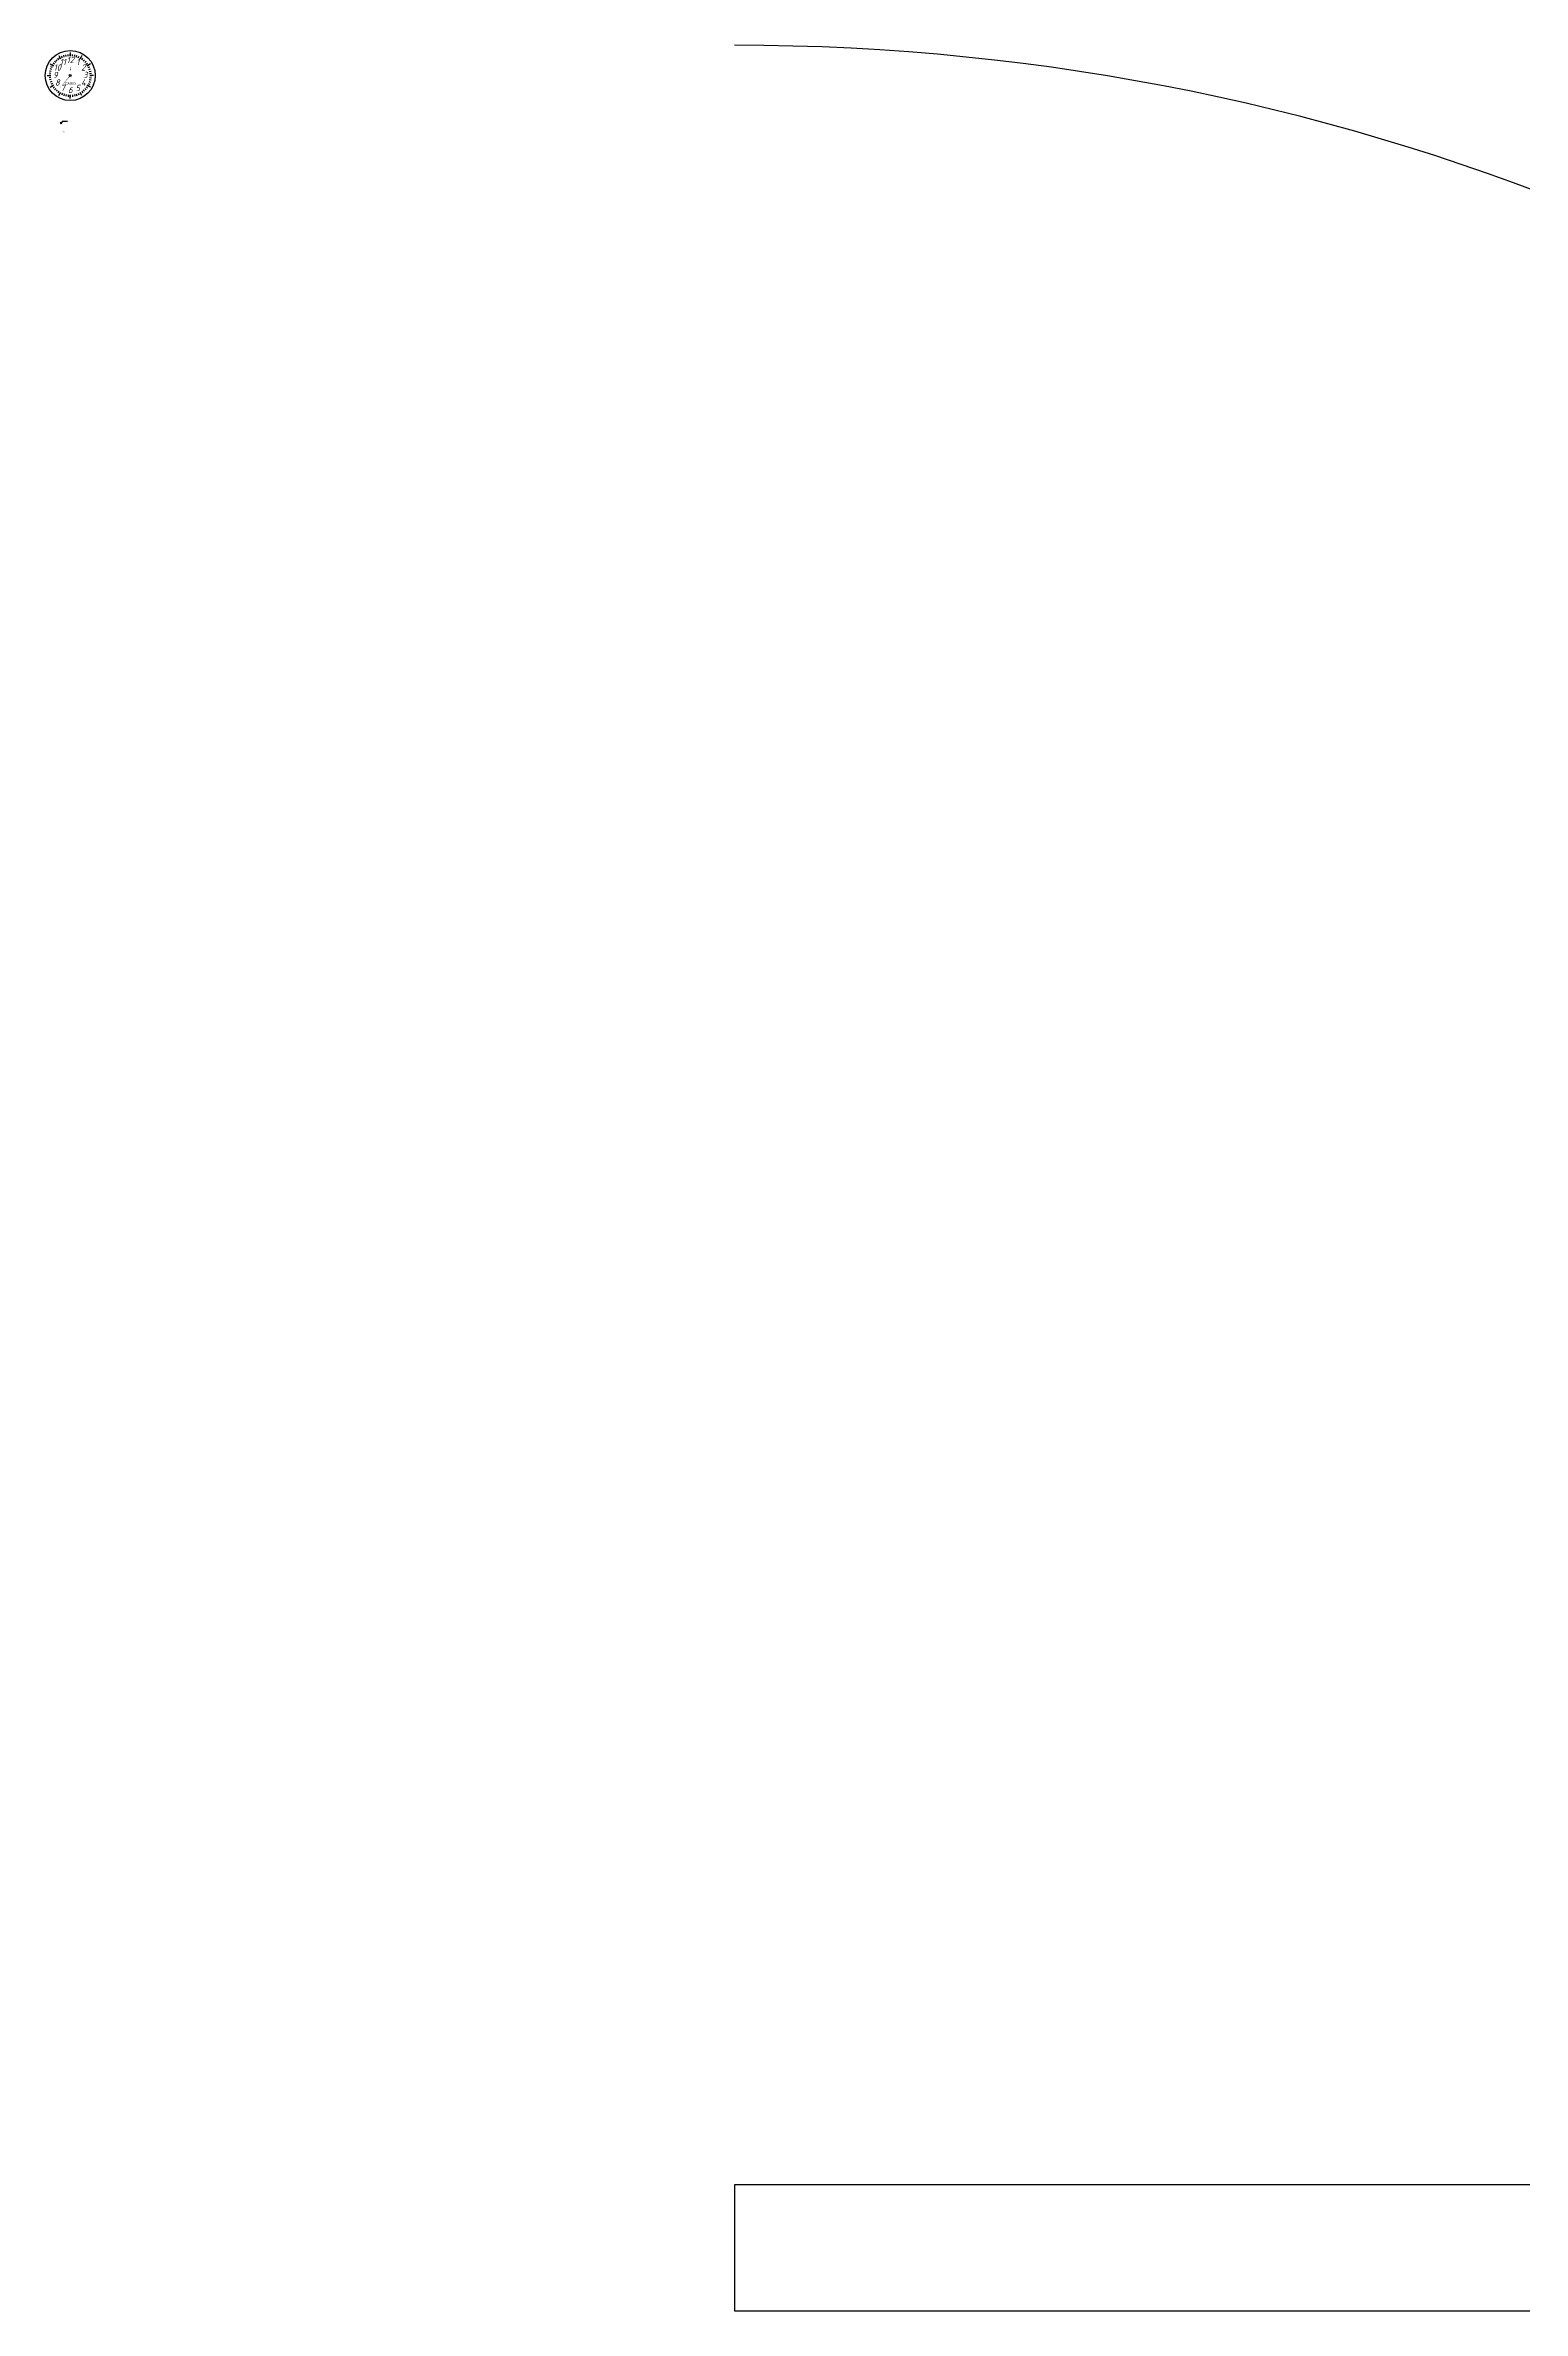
# Model space of a CAD drawing. Header units: inches. Extents: x -6 to 6677, y -869 to 3657.
# Drawn here: x -6 to 581, y -869 to 31 of the extents above; entities that cross this region are included whole.
import ezdxf
from ezdxf.enums import TextEntityAlignment as Align

# ---------------------------------------------------------------- set-up
doc = ezdxf.new("R2010")
doc.units = ezdxf.units.IN
doc.header["$MEASUREMENT"] = 0
doc.styles.add('工程图样', font='gbeitc.shx', dxfattribs={"bigfont": 'gbcbig.shx'})
doc.styles.add('艺术字', font='COOPBL.TTF')

# ---------------------------------------------------------------- blocks, each defined once
blk = doc.blocks.new('们')
blk.add_lwpolyline([(0, 0), (900, 0), (900, 50), (0, 50)], close=True)
blk.add_arc((0, 0), 900, 0, 90)
blk = doc.blocks.new('粗糙度')
for p, q in [((0, 0), (0.29, -0.5)), ((0, 0), (0.58, 0)), ((0.87, 0.5), (0.29, -0.5)), ((0.87, 0.5), (2.89, 0.5))]:
    blk.add_line(p, q)
at = {"style": '工程图样'}
blk.add_text('Ra', height=0.5, dxfattribs=at).set_placement((0.87, -4), align=Align.BOTTOM_LEFT)
blk.add_attdef('1', (1.52, 0), '', height=0.5, dxfattribs=at)

msp = doc.modelspace()

# ---------------------------------------------------------------- linework, layer by layer
at = {"color": 2}
for p, q in [((3.19, 26.35), (3.12, 27.08)), ((4, 26.4), (4, 27.13)), ((4.81, 26.35), (4.89, 27.08)), ((-3.72, 18.67), (-4.45, 18.67)), ((-3.68, 19.48), (-4.41, 19.56)), ((-3.55, 20.28), (-4.27, 20.43)), ((-3.34, 21.06), (-4.04, 21.28)), ((-3.06, 21.81), (-3.72, 22.11)), ((-2.69, 22.53), (-3.32, 22.9)), ((-2.25, 23.21), (-2.84, 23.64)), ((-1.74, 23.84), (-2.28, 24.33)), ((-1.17, 24.41), (-1.66, 24.96)), ((-0.54, 24.92), (-0.97, 25.51)), ((0.14, 25.36), (-0.23, 25.99)), ((0.86, 25.73), (0.56, 26.4)), ((1.61, 26.02), (1.39, 26.71)), ((2.4, 26.23), (2.24, 26.94)), ((5.61, 26.23), (5.76, 26.94)), ((6.39, 26.02), (6.61, 26.71)), ((7.14, 25.73), (7.44, 26.4)), ((7.86, 25.36), (8.23, 25.99)), ((8.54, 24.92), (8.97, 25.51)), ((9.17, 24.41), (9.66, 24.96)), ((9.74, 23.84), (10.29, 24.33)), ((10.25, 23.21), (10.84, 23.64)), ((10.69, 22.53), (11.32, 22.9)), ((11.06, 21.81), (11.73, 22.11)), ((11.35, 21.06), (12.04, 21.28)), ((11.56, 20.28), (12.27, 20.43)), ((11.68, 19.48), (12.41, 19.56)), ((11.73, 18.67), (12.46, 18.67)), ((-3.68, 17.86), (-4.41, 17.79)), ((-3.55, 17.07), (-4.27, 16.91)), ((-3.34, 16.28), (-4.04, 16.06)), ((-3.06, 15.53), (-3.72, 15.23)), ((-2.69, 14.81), (-3.32, 14.44)), ((-2.25, 14.13), (-2.84, 13.7)), ((-1.74, 13.5), (-2.28, 13.01)), ((-1.17, 12.93), (-1.66, 12.39)), ((-0.54, 12.42), (-0.97, 11.83)), ((0.14, 11.98), (-0.23, 11.35)), ((0.86, 11.62), (0.56, 10.95)), ((1.61, 11.33), (1.39, 10.63)), ((2.4, 11.12), (2.24, 10.4)), ((3.19, 10.99), (3.12, 10.26)), ((4, 10.95), (4, 10.22)), ((4.81, 10.99), (4.89, 10.26)), ((5.61, 11.12), (5.76, 10.4)), ((6.39, 11.33), (6.61, 10.63)), ((7.14, 11.62), (7.44, 10.95)), ((7.86, 11.98), (8.23, 11.35)), ((8.54, 12.42), (8.97, 11.83)), ((9.17, 12.93), (9.66, 12.39)), ((9.74, 13.5), (10.29, 13.01)), ((10.25, 14.13), (10.84, 13.7)), ((10.69, 14.81), (11.32, 14.44)), ((11.06, 15.53), (11.73, 15.23)), ((11.35, 16.28), (12.04, 16.06)), ((11.56, 17.07), (12.27, 16.91)), ((11.68, 17.86), (12.41, 17.79))]:
    msp.add_line(p, q, dxfattribs=at)
at = {"color": 1}
for p, q in [((4, 27.86), (4, 26.4)), ((-5.19, 18.67), (-3.72, 18.67)), ((-3.95, 23.27), (-2.69, 22.53)), ((-0.59, 26.63), (0.14, 25.36)), ((8.6, 26.63), (7.86, 25.36)), ((11.96, 23.27), (10.69, 22.53)), ((13.19, 18.67), (11.73, 18.67)), ((-3.95, 14.08), (-2.69, 14.81)), ((-0.59, 10.72), (0.14, 11.98)), ((4, 9.48), (4, 10.95)), ((8.6, 10.72), (7.86, 11.98)), ((11.96, 14.08), (10.69, 14.81))]:
    msp.add_line(p, q, dxfattribs=at)
for points in [[(4, 18.67, 0.2, 0, 0), (-0.53, 13.27, 0, 0, 0)], [(4, 18.67, 0, 0, 0), (4, 20.68, 2.5, 0, 0)], [(4, 20.68, 0.2, 0, 0), (4, 23.72, 0, 0, 0)], [(4, 18.67, 0, 0, 0), (7.55, 18.67, 0.2, 0, 0), (10.24, 18.67, 0, 0, 0)]]:
    msp.add_lwpolyline(points, format="xyseb")
for radius in [9.93, 0.392]:
    msp.add_circle((4, 18.67), radius)

# ---------------------------------------------------------------- block references
for name, p in [('们', (267.85, -869.33)), ('粗糙度', (0, 0))]:
    msp.add_blockref(name, p)

# ---------------------------------------------------------------- texts
for s, height, style, p in [('9', 2.5, '工程图样', (-1.96, 18.88)), ('10', 2.5, '工程图样', (-1.16, 21.86)), ('11', 2.5, '工程图样', (1.02, 24.04)), ('12', 2.5, '工程图样', (4, 24.84)), ('1', 2.5, '工程图样', (6.98, 24.04)), ('2', 2.5, '工程图样', (9.17, 21.86)), ('3', 2.5, '工程图样', (9.96, 18.88)), ('8', 2.5, '工程图样', (-1.16, 15.9)), ('7', 2.5, '工程图样', (1.02, 13.72)), ('CASIO', 1, '艺术字', (4, 15.49)), ('6', 2.5, '工程图样', (4, 12.92)), ('5', 2.5, '工程图样', (6.98, 13.72)), ('4', 2.5, '工程图样', (9.17, 15.9))]:
    msp.add_text(s, height=height, dxfattribs=dict(style=style)).set_placement(p, align=Align.MIDDLE_CENTER)

doc.saveas('drawing.dxf')
